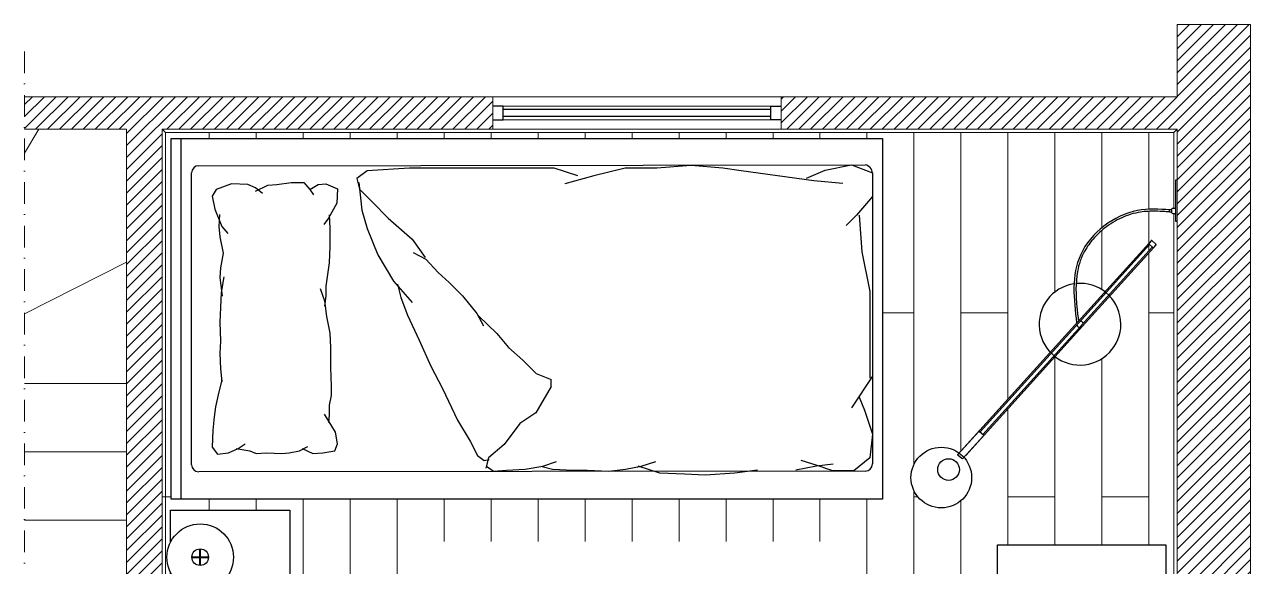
# Model space of a CAD drawing. Header units: centimetres. Extents: x 1723 to 3296, y 1174 to 2216.
# Drawn here: x 1722.8 to 2082.9, y 1485.5 to 1644.8 of the extents above; entities that cross this region are included whole.
import ezdxf

# ---------------------------------------------------------------- set-up
doc = ezdxf.new("R2010")
doc.units = ezdxf.units.CM
doc.linetypes.add('TRATTOPUNTO2', pattern=[12.7, 6.35, -3.175, 0, -3.175])
doc.layers.get('0').update_dxf_attribs({"lineweight": 18})
doc.layers.add('arredo', color=253, linetype='Continuous')
doc.layers.add('campitura', color=9, linetype='Continuous')
doc.layers.add('muro sezione', color=10, linetype='Continuous', lineweight=18)
doc.layers.add('Pavimento', color=60, linetype='Continuous', lineweight=18)

msp = doc.modelspace()

# ---------------------------------------------------------------- hatches: boundary and pattern name
at = {"layer": 'campitura', "linetype": 'TRATTOPUNTO2'}
h = msp.add_hatch(dxfattribs=at)
h.set_pattern_fill('ANSI31', color=256, scale=0.78)
h.paths.add_polyline_path([(1763.27, 1614), (1860.39, 1614), (1860.39, 1623.56), (1752.81, 1623.56), (1722.81, 1623.56), (1722.81, 1614), (1752.81, 1614), (1752.81, 1358.43), (1790.75, 1358.43), (1790.75, 1367.33), (1790.75, 1367.9), (1763.27, 1367.9)])
h.paths.add_polyline_path([(2082.93, 1644.78), (2061.4, 1644.78), (2061.4, 1623.56), (1945.07, 1623.56), (1945.07, 1614), (2061.43, 1614), (2061.4, 1219.76), (1957.86, 1219.76), (1957.86, 1283.38), (1874.96, 1283.42), (1874.97, 1367.9), (1865.5, 1367.87), (1865.5, 1358.43), (1865.5, 1358.43), (1865.46, 1283.43), (1860.46, 1283.43), (1860.46, 1273.91), (1865.45, 1273.91), (1948.4, 1273.91), (1948.4, 1210.3), (2061.4, 1210.3), (2061.4, 1210.3), (2061.4, 1180.3), (2082.93, 1180.3), (2082.93, 1210.3)])

# ---------------------------------------------------------------- linework, layer by layer
for p, q in [((1763.27, 1614), (1764.26, 1613)), ((2061.43, 1614), (2060.45, 1613)), ((1764.26, 1613), (2060.45, 1613)), ((2060.45, 1613), (2060.45, 1590.71)), ((2060.45, 1589.28), (2060.45, 1220.74))]:
    msp.add_line(p, q)
msp.add_lwpolyline([(1790.75, 1367.9), (1790.75, 1368.9), (1764.26, 1368.9), (1764.26, 1613)])
at = {"layer": 'arredo'}
for p, q in [((1863.38, 1620.78), (1860.39, 1620.78)), ((1863.38, 1616.78), (1863.38, 1620.78)), ((1942.08, 1616.78), (1942.08, 1620.78)), ((1942.08, 1620.78), (1945.07, 1620.78)), ((1942.08, 1619.78), (1863.38, 1619.76)), ((1942.08, 1617.78), (1863.38, 1617.76)), ((1860.39, 1616.78), (1863.38, 1616.78)), ((1945.07, 1616.78), (1942.08, 1616.78)), ((1768.87, 1505.29), (1768.87, 1611.29)), ((1773.99, 1603.29), (1969.76, 1603.5)), ((1835.86, 1602.59), (1823.48, 1601.81)), ((1849.01, 1602.59), (1835.86, 1602.59)), ((1864.48, 1602.59), (1849.01, 1602.59)), ((1878.41, 1602.59), (1864.48, 1602.59)), ((1885.37, 1600.27), (1878.41, 1602.59)), ((1899.29, 1602.59), (1890.01, 1600.27)), ((1908.58, 1602.59), (1899.29, 1602.59)), ((1918.63, 1603.36), (1908.58, 1602.59)), ((1927.92, 1602.59), (1918.63, 1603.36)), ((1933.33, 1601.81), (1927.92, 1602.59)), ((1957.95, 1601.95), (1965.68, 1603.5)), ((1965.68, 1603.5), (1971.87, 1601.18)), ((1771.87, 1515.4), (1771.87, 1601.18)), ((1823.48, 1601.81), (1820.38, 1599.49)), ((1820.38, 1599.49), (1821.16, 1596.4)), ((1890.01, 1600.27), (1881.5, 1597.94)), ((1954.64, 1598.85), (1933.33, 1601.81)), ((1952.53, 1599.63), (1957.95, 1601.95)), ((1971.87, 1601.18), (1971.87, 1515.61)), ((1971.87, 1601.18), (1971.87, 1594.21)), ((1779.13, 1596.33), (1777.91, 1594.31)), ((1783.58, 1597.95), (1779.13, 1596.33)), ((1788.43, 1597.74), (1783.58, 1597.95)), ((1790.66, 1596.73), (1788.43, 1597.74)), ((1792.68, 1595.12), (1790.66, 1596.73)), ((1790.69, 1595.78), (1794.3, 1597.54)), ((1794.3, 1597.54), (1796.93, 1597.74)), ((1796.93, 1597.74), (1801.18, 1598.35)), ((1801.18, 1598.35), (1804.82, 1598.35)), ((1804.82, 1598.35), (1806.64, 1596.33)), ((1806.64, 1596.33), (1809.07, 1597.74)), ((1806.64, 1596.33), (1807.65, 1594.71)), ((1809.07, 1597.74), (1811.29, 1597.95)), ((1811.29, 1597.95), (1814.73, 1596.53)), ((1814.73, 1596.53), (1814.53, 1592.29)), ((1821.02, 1598.37), (1821.93, 1590.21)), ((1821.16, 1596.4), (1825.02, 1592.53)), ((1963.15, 1598.08), (1954.64, 1598.85)), ((1777.91, 1594.31), (1778.72, 1590.47)), ((1814.53, 1592.29), (1812.1, 1587.84)), ((1825.02, 1592.53), (1829.67, 1587.88)), ((1971.87, 1594.21), (1967.23, 1588.79)), ((1778.72, 1590.47), (1780.74, 1585.41)), ((1780.07, 1588.94), (1779.93, 1585.41)), ((1812.31, 1588.85), (1812.51, 1584.81)), ((1821.93, 1590.21), (1823.48, 1584.79)), ((1967.23, 1588.79), (1964.14, 1585.7)), ((1968.01, 1588.79), (1968.78, 1577.96)), ((1779.93, 1585.41), (1780.14, 1582.38)), ((1780.74, 1585.41), (1782.56, 1583.39)), ((1812.1, 1587.84), (1810.69, 1586.02)), ((1812.51, 1584.81), (1812.51, 1579.55)), ((1823.48, 1584.79), (1826.57, 1577.05)), ((1829.67, 1587.88), (1836.63, 1581.69)), ((1780.14, 1582.38), (1781.15, 1577.53)), ((1836.63, 1581.69), (1840.5, 1576.27)), ((1781.15, 1577.53), (1780.34, 1573.28)), ((1812.51, 1579.55), (1812.31, 1574.7)), ((1836.98, 1577.79), (1840.67, 1575.83)), ((1968.78, 1577.96), (1971.1, 1566.35)), ((2032.19, 1557.36), (2053.14, 1580.54)), ((2032.48, 1557.09), (2053.3, 1580.13)), ((2033.22, 1556.28), (2054.11, 1579.39)), ((2033.52, 1556.01), (2054.54, 1579.27)), ((1812.31, 1574.7), (1811.7, 1570.66)), ((1826.57, 1577.05), (1831.21, 1569.31)), ((1840.67, 1575.83), (1844.35, 1571.9)), ((1780.34, 1573.28), (1780.14, 1570.45)), ((1780.14, 1570.45), (1780.9, 1564.91)), ((1781.35, 1570.66), (1780.54, 1566.01)), ((1811.7, 1570.66), (1811.29, 1567.83)), ((1844.35, 1571.9), (1847.54, 1568.95)), ((1809.68, 1567.22), (1810.89, 1563.58)), ((1811.29, 1567.83), (1811.29, 1565)), ((1831.21, 1569.31), (1836.63, 1563.12)), ((1832.32, 1568.46), (1833.3, 1564.53)), ((1847.54, 1568.95), (1851.47, 1565.03)), ((1780.54, 1566.01), (1780.34, 1561.56)), ((1811.29, 1565), (1810.89, 1561.96)), ((1810.89, 1563.58), (1811.5, 1558.93)), ((1833.3, 1564.53), (1835.26, 1559.38)), ((1851.47, 1565.03), (1855.64, 1559.87)), ((1971.1, 1566.35), (1971.1, 1550.1)), ((1780.34, 1561.56), (1780.14, 1557.32)), ((1835.26, 1559.38), (1838.7, 1552.01)), ((1855.64, 1559.87), (1857.61, 1556.19)), ((1780.14, 1557.32), (1780.34, 1551.66)), ((1811.5, 1558.93), (1812.51, 1554.08)), ((1856.14, 1559.13), (1861.54, 1553.98)), ((2032.19, 1557.36), (1997.88, 1519.41)), ((2033.58, 1556.08), (1999.28, 1518.14)), ((2032.48, 1557.09), (2003.53, 1525.05)), ((2033.29, 1556.35), (2004.34, 1524.31)), ((1812.51, 1554.08), (1812.71, 1549.84)), ((1861.54, 1553.98), (1864.98, 1549.8)), ((1780.34, 1551.66), (1780.14, 1548.22)), ((1812.71, 1549.84), (1812.71, 1543.97)), ((1838.7, 1552.01), (1842.14, 1544.4)), ((1864.98, 1549.8), (1869.15, 1546.12)), ((1971.1, 1550.1), (1971.1, 1540.81)), ((1780.14, 1548.22), (1780.34, 1543.57)), ((1869.15, 1546.12), (1873.08, 1542.19)), ((1780.34, 1543.57), (1780.74, 1539.73)), ((1812.71, 1543.97), (1812.91, 1538.52)), ((1842.14, 1544.4), (1845.58, 1537.77)), ((1873.08, 1542.19), (1877.5, 1540.47)), ((1971.87, 1541.45), (1965.68, 1532.16)), ((1780.74, 1540.34), (1779.73, 1535.89)), ((1812.91, 1538.52), (1812.91, 1535.69)), ((1845.58, 1537.77), (1850, 1528.44)), ((1877.5, 1538.42), (1872.99, 1530.61)), ((1877.5, 1538.42), (1877.5, 1540.47)), ((1779.73, 1535.89), (1778.92, 1532.45)), ((1812.91, 1535.69), (1812.31, 1532.86)), ((1968.01, 1535.26), (1969.55, 1531.39)), ((1778.92, 1532.45), (1778.52, 1529.42)), ((1812.31, 1532.86), (1812.31, 1530.03)), ((1872.99, 1530.61), (1868.35, 1527.52)), ((1969.55, 1531.39), (1971.87, 1524.42)), ((1778.52, 1529.42), (1778.11, 1525.58)), ((1812.31, 1528.01), (1810.89, 1530.23)), ((1812.31, 1530.03), (1812.1, 1527.84)), ((1814.13, 1524.97), (1812.31, 1528.01)), ((1850, 1528.44), (1853.68, 1522.3)), ((1868.35, 1527.52), (1863.71, 1521.33)), ((1778.11, 1525.58), (1777.91, 1520.53)), ((1814.73, 1521.54), (1814.13, 1524.97)), ((1971.87, 1524.42), (1971.1, 1517.46)), ((1777.91, 1520.53), (1779.53, 1518.51)), ((1782.77, 1518.91), (1785.6, 1520.12)), ((1784.96, 1520.12), (1789.04, 1519.52)), ((1785.6, 1520.12), (1787.62, 1521.54)), ((1803.61, 1519.52), (1806.03, 1520.73)), ((1804.37, 1520.12), (1807.45, 1518.71)), ((1813.92, 1519.52), (1814.73, 1521.54)), ((1853.68, 1522.3), (1855.89, 1518.13)), ((1863.71, 1521.33), (1859.06, 1517.46)), ((1779.53, 1518.51), (1782.77, 1518.91)), ((1789.04, 1519.52), (1790.86, 1518.71)), ((1790.86, 1518.71), (1793.89, 1518.91)), ((1793.89, 1518.91), (1798.35, 1518.71)), ((1798.35, 1518.71), (1800.57, 1518.91)), ((1800.57, 1518.91), (1803.61, 1519.52)), ((1807.45, 1518.71), (1810.48, 1518.91)), ((1810.48, 1518.91), (1813.92, 1519.52)), ((1855.89, 1518.13), (1857.85, 1516.66)), ((1857.85, 1516.66), (1859.33, 1516.9)), ((1859.06, 1517.46), (1858.29, 1514.36)), ((1875.04, 1514.93), (1879.09, 1516.38)), ((1903.96, 1514.93), (1908.3, 1516.38)), ((1955.63, 1515.14), (1950.99, 1516.68)), ((1971.1, 1517.46), (1966.46, 1513.59)), ((1969.76, 1513.5), (1773.99, 1513.29)), ((1858.56, 1514.93), (1860.58, 1513.49)), ((1860.58, 1513.49), (1864.34, 1513.78)), ((1864.34, 1513.78), (1869.83, 1514.07)), ((1869.83, 1514.07), (1875.04, 1514.93)), ((1874.46, 1514.93), (1877.93, 1514.07)), ((1877.93, 1514.07), (1884.01, 1513.78)), ((1884.01, 1513.78), (1888.06, 1513.78)), ((1888.06, 1513.78), (1894.42, 1513.49)), ((1894.42, 1513.49), (1899.34, 1514.07)), ((1899.34, 1514.07), (1903.96, 1514.93)), ((1909.46, 1512.91), (1903.1, 1514.93)), ((1916.69, 1512.62), (1909.46, 1512.91)), ((1922.76, 1512.33), (1916.69, 1512.62)), ((1931.44, 1512.91), (1922.76, 1512.33)), ((1938.09, 1513.78), (1931.44, 1512.91)), ((1955.42, 1514.93), (1949.34, 1513.78)), ((1960.33, 1515.51), (1955.42, 1514.93)), ((1960.27, 1513.59), (1955.63, 1515.14)), ((1966.46, 1513.59), (1960.27, 1513.59)), ((1771.97, 1488.32), (1774.31, 1488.32)), ((1771.97, 1488.12), (1774.31, 1488.12)), ((1774.31, 1488.32), (1774.31, 1490.66)), ((1774.31, 1485.78), (1774.31, 1488.12)), ((1774.51, 1488.32), (1774.51, 1490.66)), ((1774.51, 1488.32), (1776.85, 1488.32)), ((1774.51, 1485.78), (1774.51, 1488.12)), ((1774.51, 1488.12), (1776.85, 1488.12))]:
    msp.add_line(p, q, dxfattribs=at)
msp.add_lwpolyline([(1765.87, 1611.29), (1974.87, 1611.29), (1974.87, 1505.29), (1765.87, 1505.29)], close=True, dxfattribs=at)
for points in [[(2061.43, 1599), (2060.93, 1599), (2060.93, 1587), (2061.43, 1587)], [(1765.7, 1502.03), (1800.7, 1502.03), (1800.7, 1456.03), (1765.7, 1456.03), (1765.7, 1483.82)], [(1765.7, 1492.61), (1765.7, 1502.03)], [(2008.6, 1491.83), (2058.1, 1491.83), (2058.1, 1384.33), (2008.6, 1384.33), (2008.6, 1491.83)]]:
    msp.add_lwpolyline(points, dxfattribs=at)
for points in [[(2059.68, 1590.3), (2059.28, 1590.3, 0.414214), (2059.08, 1590.1), (2059.08, 1589.9, 0.414214), (2059.28, 1589.7), (2059.68, 1589.7)], [(2060.93, 1590.71), (2060.08, 1590.71, 0.414214), (2059.68, 1590.31), (2059.68, 1589.68, 0.414214), (2060.08, 1589.28), (2060.93, 1589.28)]]:
    msp.add_lwpolyline(points, format="xyb", dxfattribs=at)
for points in [[(2053.15, 1580.26), (2054.26, 1579.26, 0.414214), (2054.54, 1579.27), (2055.14, 1579.93, 0.414214), (2055.12, 1580.21), (2054.02, 1581.21, 0.414214), (2053.73, 1581.2), (2053.14, 1580.54, 0.414214)], [(1998.18, 1517.2), (1997.03, 1518.15, -0.427492), (1997.01, 1518.44), (2003.09, 1525.17, -0.414214), (2003.37, 1525.19), (2004.48, 1524.19, -0.414214), (2004.49, 1523.91), (1998.45, 1517.22, -0.401058)]]:
    msp.add_lwpolyline(points, format="xyb", close=True, dxfattribs=at)
for centre, radius in [((1992.11, 1511.61), 8.91), ((1994.24, 1513.97), 3.19), ((1774.41, 1488.22), 9.76), ((1774.41, 1488.22), 2.44)]:
    msp.add_circle(centre, radius, dxfattribs=at)
for centre, radius, start, end in [((1773.99, 1601.18), 2.11, 90, 180), ((1969.36, 1601.01), 2.52, 3.8088, 80.7718), ((2032.85, 1556.68), 12, 98.3065, 95.432), ((2032.85, 1556.68), 0.947, 192.7395, 263.0938), ((2032.85, 1556.68), 0.947, 12.6971, 83.0513), ((1773.99, 1515.4), 2.11, 180, 270), ((1969.76, 1515.61), 2.11, 270, 0)]:
    msp.add_arc(centre, radius, start, end, dxfattribs=at)
for points, knots in [([(2059.28, 1590.3), (2056.09, 1590.5), (2045.84, 1591.14), (2029.44, 1578.48), (2031.01, 1564.07), (2031.86, 1557)], [0, 0, 0, 0, 9.522684, 30.630273, 50.887501, 50.887501, 50.887501, 50.887501]), ([(2059.24, 1589.7), (2058.76, 1589.73), (2058.27, 1589.76), (2056.83, 1589.85), (2055.88, 1589.89), (2053.47, 1589.92), (2052.02, 1589.85), (2049.66, 1589.5), (2048.74, 1589.29), (2046.9, 1588.73), (2045.99, 1588.39), (2043.32, 1587.17), (2041.61, 1586.13), (2038.83, 1583.94), (2037.7, 1582.87), (2035.77, 1580.64), (2034.96, 1579.49), (2033.73, 1577.33), (2033.28, 1576.33), (2032.56, 1574.28), (2032.3, 1573.23), (2031.5, 1568.83), (2031.61, 1565.28), (2032.07, 1560.29), (2032.23, 1558.94), (2032.39, 1557.58)], [0, 0, 0, 0, 1.443696, 1.443696, 4.331087, 4.331087, 8.773415, 8.773415, 11.657268, 11.657268, 14.541121, 14.541121, 20.308828, 20.308828, 24.841539, 24.841539, 29.055554, 29.055554, 32.48981, 32.48981, 35.924066, 35.924066, 46.507912, 46.507912, 50.398219, 50.398219, 50.398219, 50.398219])]:
    msp.add_open_spline(points, degree=3, knots=knots, dxfattribs=at)
at = {"layer": 'muro sezione', "linetype": 'TRATTOPUNTO2'}
msp.add_line((1722.81, 1636.83), (1722.81, 1342.24), dxfattribs=at)
at = {"layer": 'muro sezione'}
for p, q in [((1752.81, 1623.56), (1722.81, 1623.56)), ((1752.81, 1614), (1722.81, 1614))]:
    msp.add_line(p, q, dxfattribs=at)
for points in [[(2082.93, 1644.78), (2061.4, 1644.78), (2061.4, 1623.56), (1945.07, 1623.56), (1945.07, 1614), (2061.43, 1614), (2061.4, 1219.76), (1957.86, 1219.76), (1957.86, 1283.38), (1874.96, 1283.42), (1874.97, 1367.9), (1865.5, 1367.87), (1865.46, 1283.43)], [(2082.93, 1210.3), (2082.93, 1644.78)], [(1752.81, 1623.56), (1860.39, 1623.56), (1860.39, 1614), (1763.27, 1614), (1763.27, 1367.9), (1790.75, 1367.9)], [(1790.75, 1367.9), (1790.75, 1358.43), (1752.81, 1358.43), (1752.81, 1614)]]:
    msp.add_lwpolyline(points, dxfattribs=at)
at = {"layer": 'Pavimento'}
for p, q in [((1860.39, 1623.56), (1945.07, 1623.56)), ((1942.08, 1620.78), (1863.38, 1620.78)), ((1945.07, 1614), (1860.39, 1614)), ((1942.08, 1616.78), (1863.38, 1616.78)), ((1790.87, 1613), (1790.87, 1611.29)), ((1818.47, 1613), (1818.47, 1611.29)), ((1846.07, 1613), (1846.07, 1611.29)), ((1873.67, 1613), (1873.67, 1611.29)), ((1901.27, 1613), (1901.27, 1611.29)), ((1928.87, 1613), (1928.87, 1611.29)), ((1956.47, 1613), (1956.47, 1611.29)), ((1984.07, 1613), (1984.07, 1560)), ((2011.67, 1560), (2011.67, 1613)), ((2039.27, 1585.04), (2039.27, 1613)), ((2039.27, 1566.81), (2039.27, 1584.26))]:
    msp.add_line(p, q, dxfattribs=at)
for points in [[(1722.81, 1606.96), (1727, 1614)], [(1777.07, 1611.29), (1777.07, 1613)], [(1804.67, 1611.29), (1804.67, 1613)], [(1832.27, 1611.29), (1832.27, 1613)], [(1859.87, 1611.29), (1859.87, 1613)], [(1887.47, 1611.29), (1887.47, 1613)], [(1915.07, 1611.29), (1915.07, 1613)], [(1942.67, 1611.29), (1942.67, 1613)], [(1970.27, 1611.29), (1970.27, 1613)], [(1997.87, 1519.4), (1997.87, 1613)], [(2025.47, 1566.14), (2025.47, 1613)], [(2053.07, 1590.47), (2053.07, 1613)], [(2053.07, 1580.47), (2053.07, 1589.87)], [(2039.27, 1506), (2053.07, 1506), (2053.07, 1577.65)], [(2053.07, 1578.24), (2053.07, 1579.87)], [(1722.81, 1559.72), (1752.81, 1574.94)], [(1984.07, 1515.47), (1984.07, 1560), (1974.87, 1560)], [(2011.67, 1534.67), (2011.67, 1560), (1997.87, 1560)], [(2060.45, 1560), (2053.07, 1560)], [(2011.67, 1506), (2025.47, 1506), (2025.47, 1547.11)], [(2039.27, 1491.83), (2039.27, 1546.54)], [(1722.81, 1539.26), (1752.81, 1539.26)], [(2011.67, 1491.83), (2011.67, 1531.85)], [(1722.81, 1519.17), (1752.81, 1519.17)], [(1765.87, 1506), (1763.27, 1506), (1763.27, 1398), (1777.07, 1398), (1777.07, 1456.03)], [(1970.27, 1452), (1984.07, 1452), (1984.07, 1507.76)], [(1984.07, 1506), (1985.19, 1506)], [(1985.19, 1506), (1984.07, 1506)], [(2025.47, 1491.83), (2025.47, 1506), (2011.67, 1506)], [(2053.07, 1491.83), (2053.07, 1506), (2039.27, 1506)], [(1777.07, 1502.03), (1777.07, 1505.29)], [(1790.87, 1502.03), (1790.87, 1505.29)], [(1798.71, 1398), (1804.67, 1398), (1804.67, 1505.29)], [(1804.67, 1452), (1818.47, 1452), (1818.47, 1505.29)], [(1818.47, 1398), (1832.27, 1398), (1832.27, 1505.29)], [(1846.07, 1492.87), (1846.07, 1505.29)], [(1859.87, 1492.87), (1859.87, 1505.29)], [(1873.67, 1492.87), (1873.67, 1505.29)], [(1887.47, 1492.87), (1887.47, 1505.29)], [(1901.27, 1492.87), (1901.27, 1505.29)], [(1915.07, 1492.87), (1915.07, 1505.29)], [(1928.87, 1492.87), (1928.87, 1505.29)], [(1942.67, 1492.87), (1942.67, 1505.29)], [(1956.47, 1398), (1970.27, 1398), (1970.27, 1505.29)], [(1956.47, 1492.87), (1956.47, 1505.29)], [(1984.07, 1398), (1997.87, 1398), (1997.87, 1504.81)], [(1722.81, 1499.08), (1752.81, 1499.08)]]:
    msp.add_lwpolyline(points, dxfattribs=at)

doc.saveas('drawing.dxf')
